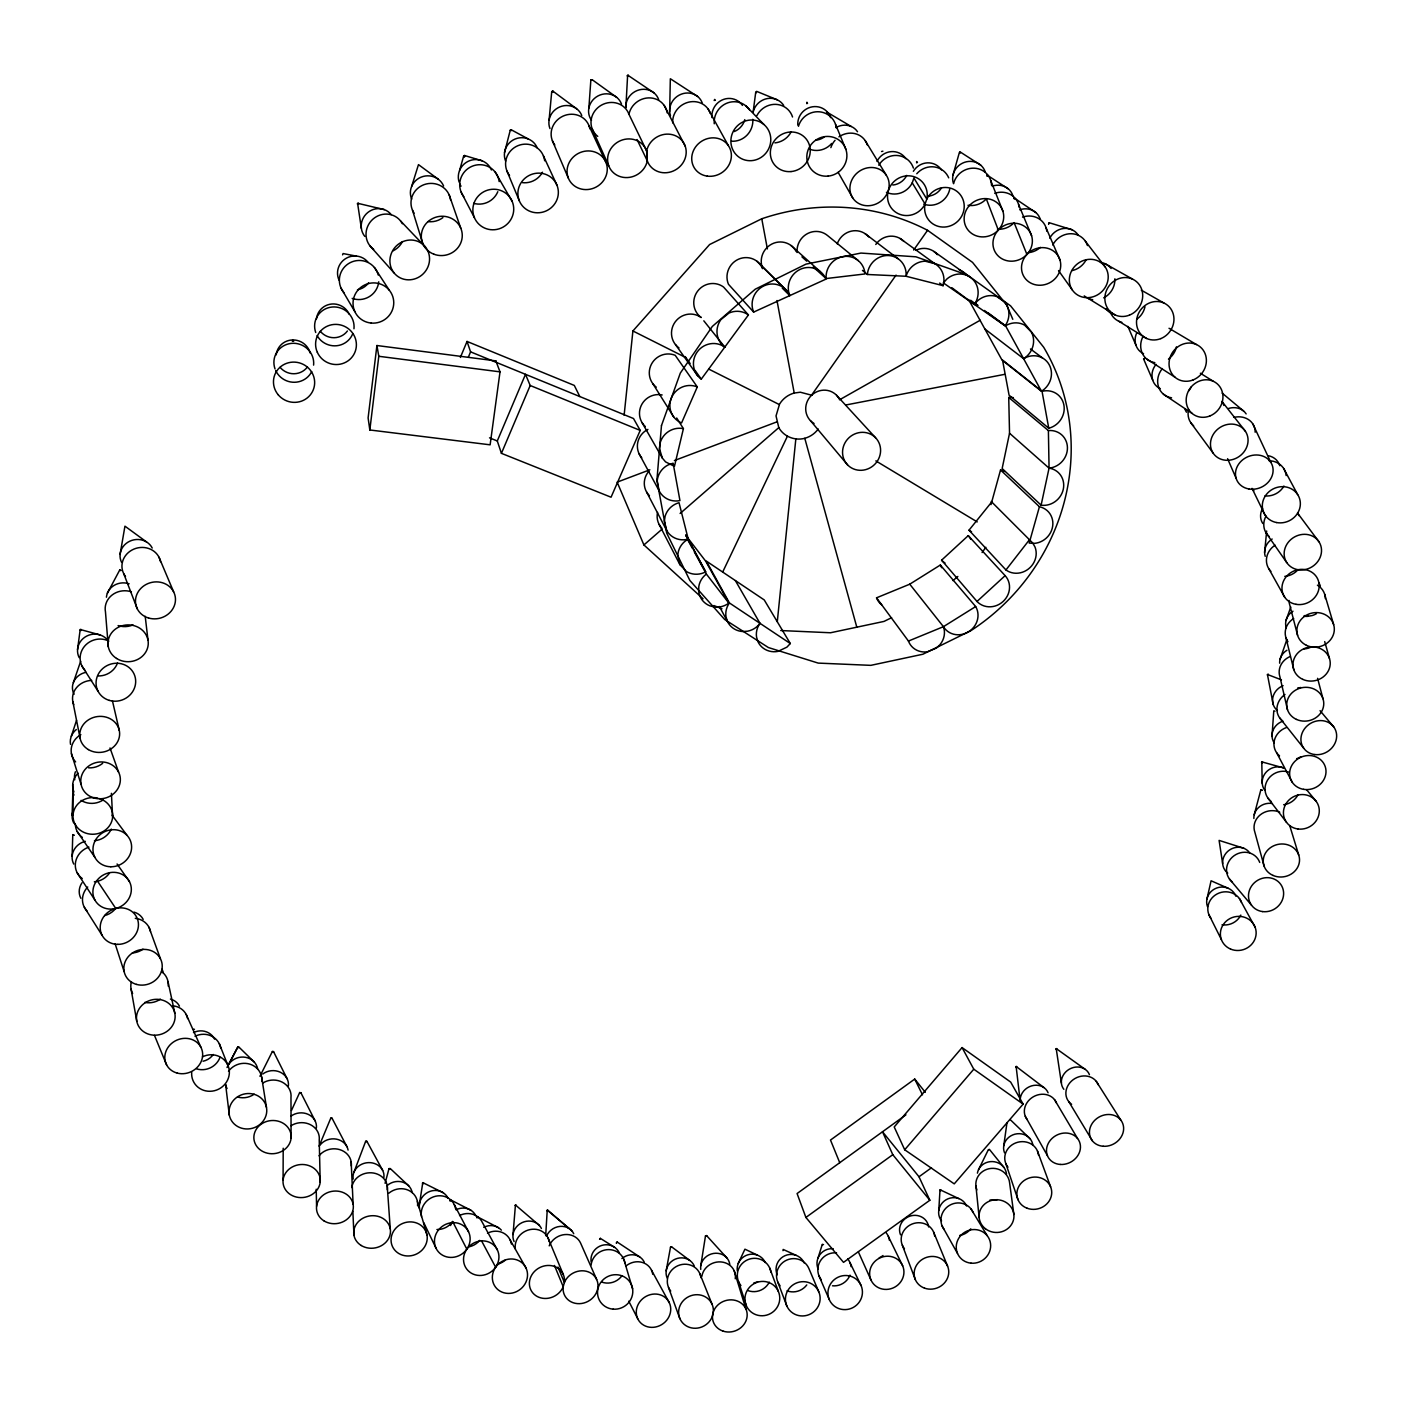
<?xml version="1.0" encoding="UTF-8"?>
<svg xmlns="http://www.w3.org/2000/svg" width="1407" height="1407" viewBox="0 0 1407 1407"><rect width="100%" height="100%" fill="white"/><g stroke="black" fill="none" stroke-linecap="round" stroke-linejoin="round"><path stroke-width="1.5" d="M283.088 1179.928L283.194 1148.235M669.662 111.505L670.33 78.739L697.608 96.485M670.506 1247.182L671.737 1247.288L670.506 1247.182L666.179 1270.802M705.487 1235.926L706.719 1236.014L705.487 1235.926L700.756 1265.825M938.768 1210.512L940.017 1189.742L958.8 1198.588M510.231 130.288L511.656 130.464L510.284 130.112L504.533 152.519M72.126 856.265L72.777 834.615L74.008 835.125M72.126 815.163L72.759 794.709L73.832 794.164M576.641 108.779L552.564 90.892L552.335 92.282M545.687 1235.61L547.235 1210.108L571.805 1230.773M653.85 92.774L627.628 75.081L625.851 107.847A17.201 16.11 -34.2 0 1 639.411 89.819A17.201 16.11 -34.2 0 1 658.669 99.58M1206.889 899.302L1211.075 880.782L1228.153 888.257M1019.952 1098.955L1016.118 1066.436L1043.906 1087.558M590.852 80.006L592.277 80.023L590.852 80.006L588.865 108.093M1061.388 1083.021L1056.2 1048.567L1085.254 1069.373M1222.648 863.617L1219.095 840.401L1243.911 848.298M1262.202 783.259L1261.78 761.873L1283.888 767.993A15.319 14.387 -28.6 0 0 1265.86 772.478A15.319 14.387 -28.6 0 0 1264.77 790.259M513.027 1234.537L515.437 1204.972L539.444 1225.515M646.657 150.954L647.308 160.873A20.384 18.871 -32.5 0 0 678.702 167.662A20.384 18.871 -32.5 0 0 676.626 136.286A20.384 18.871 -32.5 0 0 646.657 150.954A20.401 18.977 -30 0 0 615.14 143.919A20.401 18.977 -30 0 0 617.216 175.365A20.401 18.977 -30 0 0 647.308 160.873L646.657 150.954L628.947 114.301A19.804 18.59 -31.1 0 0 599.575 106.316A19.804 18.59 -31.1 0 0 597.764 136.391M1272.016 736.037L1273.792 710.816L1275.006 711.168M777.28 99.827L756.614 91.349L756.315 92.756M1260.848 789.855L1262.061 790.206L1260.848 789.855L1254.2 814.811M549.082 120.158L551.737 91.508M1264.612 552.529L1266.652 531.002M980.714 165.164L959.908 151.78L960.33 153.064M777.297 621.648L795.852 438.791M624.128 415.206L632.904 330.979L709.603 244.537L761.767 218.771A217.962 208.394 -45 0 1 927.565 230.308L972.536 262.37L1006.796 305.178L1012.794 319.301M376.918 345.524L368.106 417.914L369.83 429.979L490.128 444.823L500.013 371.853L495.862 360.895L376.918 345.524L378.8 356.288L369.83 429.979M77.543 649.542L80.199 629.492L99.774 634.838M755.77 91.93L753.097 112.314A17.201 16.374 -44.5 0 1 783.699 105.402M495.686 362.127L495.862 360.895M1003.754 1145.808L1006.99 1122.663M419.356 1204.673L422.786 1182.619L443.064 1192.661M862.456 270.408L867.363 274.488L906.073 276.264L943.13 285.691L943.956 280.573A20.067 19.012 -56.7 0 0 934.793 263.654L900.146 238.504M120.087 554.446L124.942 526.165L146.609 541.994M1009.54 433.233L1002.153 468.513L1041.11 505.183A19.364 17.957 -46.2 0 0 1063.287 489.267A19.364 17.957 -46.2 0 0 1049.059 468.144L1009.54 433.233L1008.731 397.46A18.467 17.271 -49.1 0 1 1013.357 397.653M1041.11 505.183L1049.059 468.144L1048.391 430.577L1008.731 397.46M193.146 1029.396L194.465 1029.291M237.713 1047.213L238.979 1047.599L237.783 1047.072L228.004 1065.679M389.018 1168.601L390.284 1168.812L389.018 1168.601L385.078 1183.287M119.665 570.116L121.02 570.574L119.753 569.958L107.372 593.209M293.694 341.268L292.902 340.283L292.357 341.285M676.697 418.002L683.415 428.643L674.445 466.35L665.581 461.901L662.363 458.119L642.26 422.979M272.378 1051.486L273.538 1052.014L272.378 1051.486L259.943 1076.285M738.2 1263.504L744.936 1249.187L757.265 1255.044M299.673 1092.536L300.834 1093.063L299.673 1092.536L291.478 1110.44M823.517 1244.527L822.409 1244.843M330.786 1118.143L332.052 1118.389L330.786 1118.143L319.072 1146.177M482.109 160.803L464.468 155.474L464.099 156.863M365.662 1141.306L366.91 1141.534L365.662 1141.306L354.054 1171.925M411.671 186.375L418.477 164.619L438.175 179.164M991.003 504.603L1000.535 469.991A18.273 17.042 -45.3 0 1 1004.791 471.521M1039.421 506.749L1029.203 543.067L1034.004 543.401A19.241 17.834 -44.3 0 0 1052.665 526.218A19.241 17.834 -44.3 0 0 1039.421 506.749L1000.535 469.991M459.597 170.423L463.694 155.931M953.049 174.855L959.433 152.308M715.389 100.389L714.686 99.387L714.158 100.548M818.03 1257.981L822.339 1244.245M1003.842 1167.335L989.385 1149.343L988.593 1150.258M71.317 736.283L76.523 720.349M73.357 682.571L80.674 661.272M1280.018 659.426L1286.895 639.482M917.452 162.491L916.608 161.541L916.678 162.895M912.246 182.84L913.917 178.038L926.808 199.055L925.067 204.015A20.278 19.469 -45.6 0 1 891.704 208.517A20.278 19.469 -45.6 0 1 902.96 176.491A20.278 19.469 -45.6 0 1 926.808 199.055A20.261 19.329 -44.9 0 1 960.066 194.412A20.261 19.329 -44.9 0 1 948.828 226.351A20.261 19.329 -44.9 0 1 925.067 204.015L912.246 182.84A19.645 18.889 -47.7 0 1 886.428 192.284M1286.016 620.487L1290.782 607.015M827.615 113.281L826.613 112.454M460.37 357.448L467.036 341.444L574.302 385.43L579.807 396.545M468.302 357.325L470.571 351.856L467.036 341.444M497.287 440.971L525.497 374.332L530.193 385.5L640.203 430.419L611.06 497.216L501.42 453.335L497.287 440.971L489.513 437.841M501.42 453.335L530.193 385.5M697.292 386.925L681.568 422.944A19.751 19.206 -40.3 0 1 671.526 397.601A19.751 19.206 -40.3 0 1 697.292 386.925L675.219 355.32A18.731 18.273 -42.7 0 0 656.26 387.171M722.829 571.734L787.41 436.24M978.516 1169.709L988.418 1149.554M228.919 1063.991L237.783 1047.072M477.764 1217.776L477.307 1216.844L476.674 1217.741M553.004 92.018L552.898 91.033M807.512 103.415L806.915 102.236L806.827 103.661M811.575 395.138L896.048 275.104M913.688 250.024L927.565 230.308M1014.429 199.055L1013.726 197.982M982.086 552.546L985.867 547.288M695.093 370.463L701.284 379.134L748.418 314.939L723.515 286.993A18.907 18.414 -54.3 0 0 697.467 291.372A18.907 18.414 -54.3 0 0 701.196 317.525A18.819 18.361 -49.5 0 0 675.184 321.922A18.819 18.361 -49.5 0 0 678.983 347.934M991.196 501.437L1032.738 543.014L1035.024 547.077A19.17 17.763 -42.6 0 1 1028.482 568.938A19.17 17.763 -42.6 0 1 1005.952 569.958L969.001 530.193L991.724 501.965M1005.952 569.958L1029.432 539.76M962.071 1047.582L894.219 1126.954L904.701 1149.783L954.245 1183.867L1023.135 1104.108L1010.666 1082.071L962.071 1047.582L973.785 1069.197L1023.135 1104.108M904.701 1149.783L973.785 1069.197M790.312 643.544L729.424 602.952L706.279 561.059L764.23 599.927L790.312 643.544L786.9 647.15L778.001 651.371A19.1 18.027 -30.9 0 1 757.933 641.645L756.561 637.125A19.1 18.027 -30.9 0 1 759.991 623.336L735.369 580.581M941.582 560.179L968.245 535.645L1005.126 575.656A19.082 17.711 -40.6 0 1 1003.068 601.51A19.082 17.711 -40.6 0 1 977.003 601.457L941.582 560.179A18.115 16.919 -41.5 0 0 945.012 562.976M977.003 601.457L1005.126 575.656M703.06 598.784L643.914 544.949L662.011 529.208M680.109 513.467L778.792 427.622L776.031 415.909L779.548 404.126A23.954 22.969 -44.7 0 1 794.216 393.045L800.337 392.219L811.962 395.297M952.961 580.599L957.85 576.465M925.314 1092.307L914.726 1079.063L830.499 1140.057L839.733 1162.692M905.932 1114.836L797.083 1193.541L805.894 1217.442L843.514 1262.36L929.834 1200.259L919 1176.762L882.506 1131.773L892.794 1154.69L929.834 1200.259M805.894 1217.442L892.794 1154.69M919 1176.762L931.469 1167.775M73.885 835.248L72.742 834.773M73.903 795.201L72.759 794.709M450.504 1200.91L450.31 1199.749L449.871 1200.892M909.749 584.186L940.333 565.034L975.667 606.558A19.03 17.675 -38.6 0 1 968.614 631.761A19.03 17.675 -38.6 0 1 943.429 626.678L908.447 641.064L876.543 597.817L909.749 584.186L943.429 626.678A18.995 17.675 -36.9 0 1 939.964 644.705L936.376 648.099L927.336 651.81A18.995 17.675 -36.9 0 1 908.447 641.064M943.429 626.678L975.667 606.558M464.644 156.863L464.644 155.526M839.487 399.834L980.187 320.251M891.598 617.691L884.001 621.419L830.535 632.763L780.744 630.547M753.642 312.09L825.944 279.131A20.085 19.329 -56.3 0 0 800.372 269.265A20.085 19.329 -56.3 0 0 789.784 295.611A20.032 19.364 -54.6 0 0 764.124 285.779A20.032 19.364 -54.6 0 0 753.642 312.09L728.457 284.267A18.995 18.414 -57.6 0 1 738.323 259.293A18.995 18.414 -57.6 0 1 762.682 268.667A19.03 18.379 -59.1 0 1 771.898 244.009A19.03 18.379 -59.1 0 1 796.239 251.607M649.858 469.797L617.145 482.144L643.914 544.949M674.393 460.546L776.629 421.977M986.94 174.978L1008.397 188.96M845.924 404.97L1004.369 374.403M1304.271 616.266A18.256 16.778 -14.6 0 0 1307.437 616.372L1312.115 615.562A18.256 16.778 -14.6 0 0 1316.46 613.663M818.223 429.029A23.954 22.969 -44.7 0 1 804.786 438.298C794.937 440.989 783.787 436.627 778.792 427.622M826.12 278.551L865.024 273.943A20.12 19.258 -57.2 0 0 844.077 256.461A20.12 19.258 -57.2 0 0 826.12 278.551L813.228 266.978M356.411 256.127L343.079 253.559L342.587 254.86M986.975 176.297L987.626 175.101M378.8 356.288L500.013 371.853M384.322 209.625L357.589 203.259L361.388 228.497M796.133 1255.343L783.154 1249.434L782.995 1250.665M511.04 129.673L528.135 138.906M1281.443 679.862L1267.426 674.463L1273.229 704.608M1049.235 222.728L1048.602 223.994L1049.235 222.728L1071.923 229.71M1308.264 616.231L1307.349 615.949A18.15 16.603 -13.3 0 0 1304.219 615.65M713.894 605.555L721.967 608.756M934.793 263.654L925.19 261.192A20.067 19.012 -56.7 0 0 906.073 276.264A20.103 19.135 -57.2 0 0 888.468 255.529A20.103 19.135 -57.2 0 0 867.363 274.488M470.571 351.856L633.519 418.53L640.203 430.419M80.903 629.351L81.131 630.494L79.97 630.143M617.128 1241.994L616.389 1243.014L617.128 1241.994L639.64 1256.891M632.904 330.979L685.631 357.484M709.058 369.25L779.355 404.583M600.332 1238.301L599.575 1239.321L600.455 1238.424L614.648 1247.341M450.732 1199.942L470.905 1210.266M671.368 1246.655L689.729 1260.408M477.624 1216.932L498.535 1227.748M358.31 203.136L358.468 204.367L357.325 203.945M940.632 1189.636L940.755 1190.674L939.77 1190.304M1104.97 263.637L1132.529 279.096M1141.306 290.159L1163.941 303.033M1268.287 674.129L1267.39 674.92M1262.431 761.785L1262.501 762.858L1261.499 762.436M827.316 112.367L851.235 126.489M1169.024 328.271L1196.46 344.557M875.84 460.898L977.232 521.927M1088.191 298.39L1115.1 314.939M1118.917 321.306L1146.582 338.471M1200.364 373.242L1213.221 381.244M1014.254 198.018L1035.833 212.545M1146.547 358.908L1175.056 377.252M1163.396 394.171L1192.063 413.394M1005.143 325.826L943.376 282.93L946.858 279.026A20.015 18.871 -55.8 0 1 972.219 278.779A20.015 18.871 -55.8 0 1 974.383 304.475A19.927 18.731 -54.6 0 1 996.842 296.578L1004.791 302.136A19.927 18.731 -54.6 0 1 1005.143 325.826L984.443 310.49M933.914 251.466L970.32 277.249M592.154 79.689L616.618 97.294M974.471 302.769L977.918 305.337M988.277 313.005L1005.548 325.791L1041.479 391.252A19.716 18.397 -51.5 0 0 1049.217 364.765A19.716 18.397 -51.5 0 0 1023.61 358.679L984.847 328.974M970.637 300.254L977.531 305.372M951.8 287.679L974.383 304.475M1030.469 348.971L1042.552 357.994M939.63 283.071L943.13 285.691M865.147 233.703L897.947 258.642M1042.042 391.339L1002.523 360.069L1009.083 395.209L1048.76 428.238A19.592 18.238 -49.8 0 0 1063.903 405.058A19.592 18.238 -49.8 0 0 1042.042 391.339L1048.76 428.238M1041.479 391.252L1001.977 359.999L968.579 299.498M858.305 260.647L827.562 235.549A19.047 18.309 -59.7 0 0 797.101 252.521M238.715 1046.878L254.122 1061.916M1222.155 393.116L1243.682 411.09M423.419 1182.654L423.155 1183.779L422.417 1183.146M547.71 1210.196L569.061 1228.469M706.49 1235.487L726.944 1258.016M791.068 245.522L819.789 271.182M801.937 256.865L806.774 261.192M1016.716 1066.488L1015.731 1067.192M390.214 1168.496L408.892 1186.031M1056.798 1048.602L1055.795 1049.182M1010.244 1119.638L1030.188 1138.861M760.237 264.498L787.217 291.214M756.79 261.139L783.593 287.679M782.257 288.118L789.784 295.611M746.097 106.053L763.86 124.449A20.577 19.733 -59.1 0 1 757.423 159.308A20.577 19.733 -59.1 0 1 731.218 137.323A20.577 19.733 -59.1 0 1 763.86 124.449M400.59 220.969L425.477 247.069A20.349 19.346 -47.2 0 1 412.269 279.518A20.349 19.346 -47.2 0 1 391.427 253.207A20.349 19.346 -47.2 0 1 425.477 247.069M628.313 75.169L628.243 76.295L627.135 75.82M836.585 395.314L875.611 437.806A19.487 18.52 -44.2 0 1 865.674 469.639A19.487 18.52 -44.2 0 1 843.426 446.529A19.487 18.52 -44.2 0 1 875.611 437.806M370.111 246.032L394.066 272.905M1320.065 710.658L1333.942 727.19M1229.454 879.023L1251.474 905.176M810.485 420.711L847.594 464.908M1306.558 789.679L1316.266 801.427M703.817 320.814L724.798 347.124A19.874 19.311 -46.4 0 0 697.344 351.785A19.874 19.311 -46.4 0 0 701.284 379.134M1279.614 717.816L1303.673 748.137M1245.441 431.351A19.469 17.376 -35.4 0 0 1212.887 435.044A19.469 17.376 -35.4 0 0 1229.472 460.177A19.469 17.376 -35.4 0 0 1245.441 431.351L1221.962 401.417A18.889 16.954 -36.1 0 1 1223.861 405.445M706.367 574.056L728.861 603.111A19.258 18.361 -29.6 0 1 714.721 607.033L709.972 605.872A19.258 18.361 -29.6 0 1 698.699 591.38L698.804 586.526A19.258 18.361 -29.6 0 1 706.367 574.056L694.337 551.913M685.649 535.205L705.734 561.217L728.861 603.111M1085.43 241.3L1105.286 267.084A20.085 18.52 -40.2 0 1 1089.423 297.545A20.085 18.52 -40.2 0 1 1071.624 270.812A20.085 18.52 -40.2 0 1 1105.286 267.084M1268.006 798.209L1286.49 822.304M1318.957 541.783L1297.518 513.01A18.59 16.849 -31.9 0 1 1298.872 515.63M112.068 815.198L126.947 835.266M1190.691 422.575L1213.151 453.107M659.162 524.477L679.915 564.682L686.563 571.611A19.364 18.537 -29.8 0 0 705.681 571.858L686.211 535.416M685.191 356.604L690.134 363.534M675.518 344.627L697.626 375.687M1058.539 270.584L1072.327 289.965M117.062 863.986L129.444 881.591A19.592 18.027 -28.7 0 1 110.661 909.098A19.592 18.027 -28.7 0 1 96.221 881.433A19.592 18.027 -28.7 0 1 129.444 881.591M273.433 1051.434L287.063 1078.659M1266.318 533.253L1286.737 562.571M77.244 831.572L94.92 857.391M97.611 881.257L115.779 908.482M516.176 1205.096L515.068 1205.465M547.815 1210.284L546.707 1210.671M374.438 267.523L389.229 290.123M77.209 872.85L94.814 899.917M82.063 666.179L98.033 691.224M1096.282 1081.367L1120.763 1120.025M84.367 907.322L102.113 935.338M652.901 383.777L673.689 416.894M865.252 140.682L886.287 175.189A20.278 18.432 -37.1 0 1 870.054 205.615A20.278 18.432 -37.1 0 1 852.29 179.058A20.278 18.432 -37.1 0 1 886.287 175.189M971.006 1208.912L987.204 1235.68M1068.757 1101.593L1092.377 1140.813M1054.511 1099.606L1077.551 1138.474M341.127 288.294L354.828 311.598M495.282 172.217L512.218 201.482A20.577 20.138 -34.6 0 1 490.498 229.658A20.577 20.138 -34.6 0 1 477.149 197.402A20.577 20.138 -34.6 0 1 512.218 201.482M838.132 172.322L852.871 198.176M510.143 1239.972L525.989 1267.953A18.098 16.726 -37.1 0 1 508.173 1293.42A18.098 16.726 -37.1 0 1 495.651 1267.197A18.098 16.726 -37.1 0 1 525.989 1267.953M1025.281 1116.296L1047.441 1155.657M942.162 1226.095L957.481 1253.408M1269.026 569.096L1284.626 597.078M708.161 109.095L728.263 145.449M1239.444 898.581L1255.132 927.248M651.564 1270.31L669.345 1302.812A17.728 16.128 -34.7 0 1 651.476 1327.364A17.728 16.128 -34.7 0 1 639.71 1301.932A17.728 16.128 -34.7 0 1 669.345 1302.812M685.737 535.223L705.681 571.858M436.926 1229.525A17.693 16.497 -34.6 0 0 452.649 1221.522L466.825 1249.135A18.168 16.849 -36.1 0 0 479.47 1275.481A18.168 16.849 -36.1 0 0 497.375 1249.926L482.32 1222.384A17.623 16.392 -35.7 0 0 459.544 1215.542M687.32 539.004L692.332 548.22M366.858 1141.235L382.686 1170.395M639.147 453.881L659.021 490.586A19.557 18.907 -32.5 0 0 679.95 500.593L673.126 463.202L668.29 464.873A19.557 18.907 -32.5 0 0 657.227 480.913L659.021 490.586M719.417 606.505L727.419 621.384A19.188 18.185 -30.1 0 0 742.703 631.532L747.645 631.198A19.188 18.185 -30.1 0 0 759.991 623.336M1283.659 468.478L1297.676 494.578M481.651 1241.027L495.633 1267.215M1276.606 752.71L1292.365 782.398M454.303 1204.673L468.549 1231.776A18.238 16.954 -35 0 1 450.574 1257.418A18.238 16.954 -35 0 1 437.806 1230.896A18.238 16.954 -35 0 1 468.549 1231.776M646.587 492.01L666.76 530.615A19.469 18.731 -30.6 0 0 688.234 539.127A19.364 18.537 -29.8 0 0 677.805 555.273L679.915 564.682M332.052 1118.231L346.931 1146.67M461.232 192.302L474.423 217.68M664.192 105.402L685.209 146.152M628.771 1301.176L637.705 1318.64M300.817 1092.606L315.08 1120.799M1208.824 914.462L1221.417 939.665M914.726 1079.063L922.5 1094.822M1265.016 515.015L1252.037 488.37A18.696 17.341 -26.2 0 0 1253.936 490.744M888.327 1236.384L902.678 1265.843A17.359 16.392 -27.8 0 1 884.423 1289.357A17.359 16.392 -27.8 0 1 873.237 1263.257A17.359 16.392 -27.8 0 1 902.678 1265.843M849.916 1262.484L861.066 1285.523A17.376 16.902 -33.4 0 1 843.074 1309.548A17.376 16.902 -33.4 0 1 831.414 1282.656A17.376 16.902 -33.4 0 1 861.066 1285.523M637.054 139.539L647.308 160.873M423.753 1222.648L436.1 1248.326M1143.61 358.996L1144.788 358.345L1143.61 358.996L1152.702 380.066M1252.898 424.035L1270.802 462.323M588.97 125.68L606.03 162.579A20.384 19.03 -27.6 0 1 583.729 189.47A20.384 19.03 -27.6 0 1 571.717 158.745A20.384 19.03 -27.6 0 1 606.03 162.579M543.436 155.913L556.943 185.179A20.366 19.68 -27.2 0 1 535.117 212.65A20.366 19.68 -27.2 0 1 522.296 181.046A20.366 19.68 -27.2 0 1 556.943 185.179M662.363 458.119L659.461 448.657L659.971 443.645A19.645 19.047 -35.4 0 1 683.415 428.643M592.083 128.617L608.703 165.709M858.393 1251.949L870.898 1279.825M186.181 1014.429L200.884 1047.248M596.656 1279.473L580.563 1243.014A17.359 15.6 -28.7 0 0 564.823 1234.572A17.359 15.6 -28.7 0 0 549.187 1245.846M1227.59 458.7L1236.014 478.011M819.12 1276.184L829.321 1299.646M1046.175 228.11L1059.981 260.014A19.979 18.432 -29.4 0 1 1036.379 284.97A19.979 18.432 -29.4 0 1 1027.004 254.333A19.979 18.432 -29.4 0 1 1059.981 260.014M1127.886 326.371L1135.836 344.908M552.388 140.77L568.34 178.109M818.751 1291.714A17.482 17.007 -31.6 0 0 788.905 1288.847A17.482 17.007 -31.6 0 0 800.671 1315.879A17.482 17.007 -31.6 0 0 818.751 1291.714L808.832 1268.375A16.954 16.515 -31.5 0 0 784.772 1261.129A16.954 16.515 -31.5 0 0 780.094 1285.822M159.009 557.242L173.641 591.855M506.995 171.126L519.359 200.867M547.974 1237.755L563.134 1274.179M1018.58 204.42L1031.577 235.725A20.05 18.625 -29.8 0 1 1007.992 260.911A20.05 18.625 -29.8 0 1 998.407 229.992A20.05 18.625 -29.8 0 1 1031.577 235.725M835.547 124.379L845.906 149.388M557.981 1267.074L564.383 1282.498L563.222 1286.737A17.957 16.075 -27.9 0 1 534.08 1294.264A17.957 16.075 -27.9 0 1 541.554 1266.775A17.957 16.075 -27.9 0 1 564.383 1282.498A17.886 15.987 -28.9 0 1 593.349 1274.953A17.886 15.987 -28.9 0 1 585.91 1302.337A17.886 15.987 -28.9 0 1 563.222 1286.737L554.464 1265.456M933.632 1232.127L947.579 1266.089M154.489 1035.394L166.606 1064.888M666.76 530.615L664.35 521.206L665.106 516.281A19.469 18.731 -30.6 0 1 679.036 502.704L688.234 539.127M1026.917 254.421L1014.113 222.64A19.452 18.168 -31.3 0 1 997.457 229.183M699.842 1273.634L712.118 1304.359A17.64 16.55 -28.2 0 1 693.581 1328.208A17.64 16.55 -28.2 0 1 682.272 1301.88A17.64 16.55 -28.2 0 1 712.118 1304.359M990.721 180.501L1002.91 211.226A20.138 18.836 -30.3 0 1 979.342 236.622A20.138 18.836 -30.3 0 1 969.529 205.422A20.138 18.836 -30.3 0 1 1002.91 211.226M219.351 1043.818L227.582 1064.571M123.781 573.81L137.376 609.002M998.319 230.08L986.325 198.879A19.522 18.361 -31.9 0 1 967.981 205.281M902.344 1245.213L915.324 1279.579M777.842 1282.146L786.812 1305.942M769.735 1268.094L778.37 1291.468A17.535 17.06 -30 0 1 760.255 1315.686A17.535 17.06 -30 0 1 748.418 1288.601A17.535 17.06 -30 0 1 778.37 1291.468M1037.504 1151.155L1050.607 1186.787M668.536 1287.475L679.862 1318.64M149.019 927.301L160.398 958.659M110.01 747.961L118.575 772.056M449.238 195.045L460.757 228.145M1005.864 1163.677L1018 1199.679M115.11 943.745L124.15 971.604M738.675 1281.883L746.343 1305.714M71.44 753.642L81.026 784.227M412.515 210.241L422.874 243.816M727.419 621.384L726.012 616.829A19.188 18.185 -30.1 0 1 729.424 602.952M734.19 1270.802L745.903 1308.985M1289.709 825.557L1298.714 854.981M623.793 1259.177L632.605 1288.83M1324.673 594.282L1333.643 624.55M417.404 1201.525L426.989 1235.029A18.326 16.796 -23.2 0 1 402.842 1255.255A18.326 16.796 -23.2 0 1 397.583 1226.535A18.326 16.796 -23.2 0 1 426.989 1235.029M1324.708 641.592L1329.439 658.406M804.786 438.298L856.81 627.188M1264.102 866.079L1254.868 832.223A17.658 16.057 -11 0 1 1260.285 814.829A17.658 16.057 -11 0 1 1279.737 812.191M1317.585 678.332L1322.967 698.734M1297.588 635.313L1289.709 604.817A18.256 16.778 -14.6 0 1 1289.023 600.49M1285.98 637.863L1293.789 669.626M112.402 700.686L119.314 730.567M1287.511 709.779L1279.948 676.925A18.045 16.427 -11.9 0 1 1290.377 656.436M167.996 981.541L174.837 1013.269A19.452 17.816 -15.8 0 1 149.248 1034.391A19.452 17.816 -15.8 0 1 143.321 1004.088A19.452 17.816 -15.8 0 1 174.837 1013.269M72.865 701.741L80.111 738.358M881.538 151.516L882.91 151.2M761.767 218.771L767.378 248.898M776.981 300.535L794.216 393.045M131.097 989.227L136.778 1021.306M261.596 1076.83L266.468 1107.362A18.995 17.623 -16.3 0 1 241.529 1128.168A18.995 17.623 -16.3 0 1 235.673 1098.199A18.995 17.623 -16.3 0 1 266.468 1107.362M1013.884 1214.522L1009.593 1182.724A16.919 15.934 0.4 0 0 988.892 1168.76A16.919 15.934 0.4 0 0 976.915 1189.9M229.323 1115.188L225.595 1084.34A18.397 17.13 -15.8 0 0 227.072 1088.561M145.202 616.301L147.981 640.009M975.913 1185.855L979.166 1217.723M108.286 646.692L105.472 611.939A19.54 17.939 -1 0 1 112.12 595.003A19.54 17.939 -1 0 1 131.396 591.819M387.206 1185.644L390.267 1228.856M111.399 793.319L112.63 817.168M351.17 1161.742L353.122 1204.269M352.858 1211.286L353.948 1235.17M320.198 1182.232A18.678 16.532 -6.9 0 0 294.01 1166.139A18.678 16.532 -6.9 0 0 290.739 1194.754A18.678 16.532 -6.9 0 0 320.198 1182.232L319.231 1140.004A18.115 16.11 -6.6 0 0 310.472 1124.703A18.115 16.11 -6.6 0 0 291.02 1125.723M316.223 1189.232L316.575 1206.291M72.724 784.35L73.041 814.741M291.073 1138.351A18.678 16.603 -5.7 0 0 264.815 1122.135A18.678 16.603 -5.7 0 0 261.649 1150.856A18.678 16.603 -5.7 0 0 291.073 1138.351L290.985 1097.495A18.115 16.198 -5.3 0 0 282.174 1082.124A18.115 16.198 -5.3 0 0 262.722 1083.091M837.235 243.851A19.047 18.203 -59.4 0 1 868.699 236.886M875.77 244.484A19.012 18.098 -58.7 0 1 903.874 241.424M143.004 949.18A18.819 17.201 -19.1 0 1 132.346 952.961M135.283 918.331A18.819 17.201 -19.1 0 1 150.496 931.54M134.017 912.105A16.339 14.949 -18.9 0 1 143.197 919.387M959.169 269.88A18.889 17.834 -56.2 0 1 966.75 275.174M915.728 250.376A18.959 17.974 -57.6 0 1 937.379 254.667M940.333 565.034A18.062 16.902 -39.4 0 1 941.617 567.707M881.732 604.852A18.045 16.902 -37.6 0 1 876.543 597.817M262.757 1074.033A15.723 14.088 -5.2 0 1 280.151 1072.152A15.723 14.088 -5.2 0 1 288.4 1085.817M546.496 1236.19A15.072 13.56 -28.6 0 1 560.056 1226.394A15.072 13.56 -28.6 0 1 573.739 1233.746M661.87 528.223A18.361 17.693 -30.3 0 1 657.561 512.412M645.321 426.585A18.625 18.15 -37 0 1 662.152 394.962M514.118 1241.59A15.143 13.63 -27.5 0 1 521.944 1222.683A15.143 13.63 -27.5 0 1 541.414 1228.487M515.349 1248.924A17.429 15.688 -27.6 0 1 529.859 1229.612A17.429 15.688 -27.6 0 1 549.152 1241.678M456.026 1209.809A15.301 14.228 -35.5 0 1 475.812 1215.771M479.717 1240.376A17.623 16.392 -35.7 0 1 469.498 1246.708M450.521 1225.55A17.623 16.392 -35.7 0 1 452.649 1221.522M466.843 1249.117A18.168 16.849 -36.1 0 1 497.375 1249.926M421.467 1216.545A17.693 16.497 -34.6 0 1 435.678 1196.214A17.693 16.497 -34.6 0 1 455.622 1208.789M777.227 1274.848A14.721 14.334 -31.5 0 1 784.93 1255.712A14.721 14.334 -31.5 0 1 804.118 1262.888M806.791 1284.925A16.954 16.515 -31.5 0 1 787.058 1290.835M387.4 1185.345A15.424 14.211 -22.7 0 1 402.437 1182.073A15.424 14.211 -22.7 0 1 412.181 1192.591M388.86 1193.189A17.781 16.356 -22.8 0 1 408.276 1190.181A17.781 16.356 -22.8 0 1 417.58 1205.817M351.838 1187.578A17.886 15.829 -9 0 1 371.483 1172.805A17.886 15.829 -9 0 1 387.312 1189.794M353.21 1179.066A15.53 13.771 -8.9 0 1 368.142 1162.639A15.53 13.771 -8.9 0 1 383.9 1177.413M227.037 1067.526A15.969 14.879 -15.6 0 1 243.27 1057.062A15.969 14.879 -15.6 0 1 257.639 1068.775M228.514 1071.325A18.397 17.13 -15.8 0 1 249.725 1064.114A18.397 17.13 -15.8 0 1 261.843 1081.297M254.21 1094.189A18.397 17.13 -15.8 0 1 237.502 1097.003M290.809 1116.261A15.723 14.017 -6.5 0 1 308.186 1114.344A15.723 14.017 -6.5 0 1 316.382 1127.939M115.532 908.623A18.942 17.412 -28.1 0 1 104.646 915.588M87.041 911.015A18.942 17.412 -28.1 0 1 87.726 886.99M80.85 898.264A16.444 15.125 -27.7 0 1 81.975 882.805M109.517 873.008A19.012 17.57 -27.5 0 1 94.357 881.784M82.274 878.584A19.012 17.57 -27.5 0 1 75.679 861.524A19.012 17.57 -27.5 0 1 88.922 847.12M419.497 1208.472A15.354 14.334 -34.4 0 1 429.926 1191.395A15.354 14.334 -34.4 0 1 448.024 1198.184M320.163 1144.929A15.565 13.824 -7.7 0 1 336.361 1139.125A15.565 13.824 -7.7 0 1 348.092 1150.099M319.002 1155.815A17.922 15.899 -7.8 0 1 339.896 1149.677A17.922 15.899 -7.8 0 1 351.293 1165.893M172.674 1005.776A18.713 16.884 -24.6 0 1 187.623 1018.598M170.405 999.058A16.233 14.686 -24.3 0 1 179.445 1006.111M672.704 122.884A19.768 18.326 -35.8 0 1 688.41 102.219A19.768 18.326 -35.8 0 1 710.324 113.387M670.488 115.638A17.183 15.952 -36.2 0 1 681.164 94.216A17.183 15.952 -36.2 0 1 702.339 103.256M798.455 126.313A19.698 19.082 -41.7 0 1 836.338 127.65M831.678 143.461A19.698 19.082 -41.7 0 1 810.08 149.371M797.804 125.153A17.095 16.567 -42.7 0 1 830.622 117.643M823.974 137.2A17.095 16.567 -42.7 0 1 815.726 140.225M724.798 347.124A19.962 19.364 -51 0 1 720.912 319.618L728.932 313.075A19.962 19.364 -51 0 1 748.418 314.939M628.947 114.301A19.804 18.502 -33.8 0 1 648.451 97.892A19.804 18.502 -33.8 0 1 667.182 112.859M591.503 120.281A17.201 16.198 -31.5 0 1 597.922 95.975A17.201 16.198 -31.5 0 1 621.525 104.118M1052.753 244.994A19.469 18.027 -41.4 0 1 1071.202 233.72A19.469 18.027 -41.4 0 1 1087.47 245.557M1086.098 259.838A19.469 18.027 -41.4 0 1 1071.817 270.654M1049.78 238.17A16.884 15.653 -41.8 0 1 1063.639 228.479A16.884 15.653 -41.8 0 1 1078.131 234.951M1176.428 346.878A19.1 17.535 -53.5 0 1 1168.461 359.084M1154.83 362.637A19.1 17.535 -53.5 0 1 1142.73 337.047M1143.574 353.685A16.567 15.231 -53.7 0 1 1136.891 332.562M1318.764 582.727A15.846 14.58 -14.8 0 1 1320.382 586.174M1317.409 585.189A18.256 16.778 -14.6 0 1 1325.359 598.626M1022.537 217.135A19.381 17.974 -30.8 0 1 1046.826 231.205M1040.441 247.351A19.381 17.974 -30.8 0 1 1028.359 252.662M1019.741 209.801A16.831 15.635 -31.2 0 1 1040.283 219.334M994.749 193.339A19.452 18.168 -31.3 0 1 1019.248 207.532M992.216 186.181A16.902 15.794 -31.8 0 1 1012.899 195.802M953.594 183.719A19.522 18.361 -31.9 0 1 974.189 168.189A19.522 18.361 -31.9 0 1 991.53 185.267M641.768 457.803A18.537 18.027 -33.6 0 1 647.906 429.416M649.436 495.704A18.449 17.851 -31.3 0 1 648.768 471.38M1100.467 262.3A19.329 17.904 -56.3 0 1 1111.09 268.438M1114.889 278.797A19.329 17.904 -56.3 0 1 1103.668 297.862M1092.711 299.709A19.329 17.904 -56.3 0 1 1084.252 295.875M1193.664 425.864A18.889 16.954 -36.1 0 1 1188.598 409.507M1186.523 412.216A16.392 14.738 -36.4 0 1 1184.87 408.716M1268.27 455.71A16.233 15.072 -26.5 0 1 1279.79 465.699M1269.114 460.775A18.696 17.341 -26.2 0 1 1286.174 475.566M1283.94 486.048A18.696 17.341 -26.2 0 1 1264.928 495.932M1228.381 408.522A16.233 14.228 -25.4 0 1 1246.145 413.904M1234.009 417.387A18.696 16.339 -25.2 0 1 1255.167 432.23M1144.981 306.779A19.153 17.675 -55.2 0 1 1137.032 319.055M1121.836 322.326A19.153 17.675 -55.2 0 1 1109.947 311.123M1112.339 313.99A16.62 15.354 -55.5 0 1 1106.307 308.819M838.924 136.866A19.698 18.045 -38.4 0 1 867.292 144.939M830.869 147.629A19.698 18.045 -38.4 0 1 835.072 140.295M835.899 127.597A17.113 15.706 -38.8 0 1 857.514 131.73M916.766 173.764A19.628 18.766 -46.7 0 1 948.705 177.845M949.725 189.294A19.628 18.766 -46.7 0 1 923.766 204.138M941.529 187.834A17.025 16.304 -47.3 0 1 928.268 196.171M913.354 171.302A17.025 16.304 -47.3 0 1 941.459 169.913M878.759 165.217A19.645 18.889 -47.7 0 1 913.407 168.084M756.878 115.655A19.821 18.836 -43.7 0 1 775.767 104.364A19.821 18.836 -43.7 0 1 792.546 116.992M791.209 131.748A19.821 18.836 -43.7 0 1 774.923 142.881M1262.783 523.51A16.145 14.65 -32.1 0 1 1262.571 508.49M1269.237 536.542A18.59 16.849 -31.9 0 1 1266.089 515.982M814.055 423.507A18.221 17.429 -46.1 0 1 811.399 395.455A18.221 17.429 -46.1 0 1 839.275 398.99M953.366 183.227A16.954 15.952 -32.5 0 1 964.446 162.35A16.954 15.952 -32.5 0 1 985.269 172.059M1297.447 570.327A18.326 16.849 -26.4 0 1 1284.802 576.36M1270.89 571.383A18.326 16.849 -26.4 0 1 1275.129 545.195M1265.227 556.328A15.917 14.65 -26.6 0 1 1272.157 539.022M711.907 117.572A17.306 16.638 -62.1 0 1 742.474 105.419M744.795 119.63A17.306 16.638 -62.1 0 1 734.261 131.554M714.246 123.781A19.944 19.153 -61.4 0 1 749.474 109.781M752.798 119.314A19.944 19.153 -61.4 0 1 731.71 141.21M906.759 175.383A17.042 16.409 -48.4 0 1 892.812 185.038M876.983 161.383A17.042 16.409 -48.4 0 1 905.897 158.692M1191.272 386.872A18.819 17.236 -52.1 0 1 1188.581 390.953M1171.574 397.812A18.819 17.236 -52.1 0 1 1158.453 386.644A18.819 17.236 -52.1 0 1 1162.375 368.564M1160.3 388.666A16.339 14.967 -52.3 0 1 1156.079 364.36M700.739 1269.378A14.791 13.454 -19.7 0 1 713.437 1253.461A14.791 13.454 -19.7 0 1 729.793 1264.365M701.864 1276.378A17.025 15.477 -19.7 0 1 720.859 1261.921A17.025 15.477 -19.7 0 1 735.263 1278.77M202.485 1056.833A19.047 18.062 -26.2 0 1 228.708 1067.508A19.047 18.062 -26.2 0 1 212.246 1091.129A19.047 18.062 -26.2 0 1 191.704 1072.292M220.02 1057.308A18.449 17.535 -25.4 0 1 196.663 1068.898M195.01 1036.273A18.449 17.535 -25.4 0 1 220.793 1048.162M213.284 1054.476A16.022 15.231 -25.1 0 1 203.083 1061.23M193.48 1032.58A16.022 15.231 -25.1 0 1 214.603 1039.14M483.744 1227.326A15.231 14.14 -36.5 0 1 501.367 1230.14M487.508 1233.2A17.552 16.286 -36.7 0 1 511.427 1244.034M505.394 1260.074A17.552 16.286 -36.7 0 1 497.357 1264.207M625.798 1266.142A17.201 15.723 -34.5 0 1 642.366 1262.448A17.201 15.723 -34.5 0 1 652.76 1274.267M621.912 1258.562A14.932 13.665 -34.4 0 1 644.3 1262.22M757.582 1281.759A14.756 14.369 -29.9 0 1 753.888 1282.867M737.303 1270.961A14.756 14.369 -29.9 0 1 765.285 1262.607M740.926 1285.576A16.99 16.567 -29.9 0 1 747.557 1259.81A16.99 16.567 -29.9 0 1 770.93 1272.262M769.277 1282.164A16.99 16.567 -29.9 0 1 747.926 1290.588M161.541 971.498A18.854 17.341 -15 0 1 168.224 986.061M160.398 999.146A18.854 17.341 -15 0 1 144.815 1002.4M132.61 993.5A18.854 17.341 -15 0 1 131.396 981.664M162.016 969.247A16.356 15.055 -14.8 0 1 163.3 972.958M670.734 1291.063A17.113 16.093 -28 0 1 677.805 1265.755A17.113 16.093 -28 0 1 700.95 1277.697M667.147 1278.031A14.861 13.982 -28 0 1 675.184 1259.177A14.861 13.982 -28 0 1 694.319 1266.036M591.133 1261.938A14.967 14.422 -27.9 0 1 619.432 1253.092M591.098 1264.999A17.253 16.603 -28 0 1 625.025 1263.345M621.876 1275.868A17.253 16.603 -28 0 1 601.879 1282.129M1023.61 358.679A19.839 18.555 -53.1 0 0 1031.349 332.017L1024.613 325.14A19.839 18.555 -53.1 0 0 1005.548 325.791M968.245 535.645A18.115 16.919 -41.5 0 1 970.76 539.286M1048.391 430.577A19.469 18.08 -48 0 1 1067.438 447.655A19.469 18.08 -48 0 1 1049.059 468.144M971.551 531.723A18.185 16.972 -43.6 0 1 969.001 530.193M886.181 1232.813A16.849 15.934 -27.8 0 1 889.435 1240.394M882.98 1255.536A16.849 15.934 -27.8 0 1 879.217 1257.788M1027.233 1119.638A16.972 14.861 -28.5 0 1 1033.389 1096.739A16.972 14.861 -28.5 0 1 1056.446 1102.965M1020.233 1101.065A14.738 12.927 -28.5 0 1 1031.595 1085.887A14.738 12.927 -28.5 0 1 1048.092 1092.799M847.7 1258.825A16.866 16.409 -33.3 0 1 851.077 1266.617M850.021 1275.147A16.866 16.409 -33.3 0 1 832.504 1285.805M821.354 1279.842A16.866 16.409 -33.3 0 1 836.549 1252.863M818.135 1268.973A14.633 14.246 -33.2 0 1 833.261 1248.73M1007.975 1167.194A17.025 15.635 -15.7 0 1 1015.643 1142.941A17.025 15.635 -15.7 0 1 1038.524 1155.094M1004.545 1152.808A14.791 13.595 -15.8 0 1 1014.869 1134.2A14.791 13.595 -15.8 0 1 1032.896 1145.368M904.455 1248.748A16.954 15.776 -21.5 0 1 911.842 1224.125A16.954 15.776 -21.5 0 1 934.67 1236.102M900.55 1234.871A14.721 13.701 -21.5 0 1 910.61 1215.929A14.721 13.701 -21.5 0 1 928.638 1226.974M1311.43 646.903A18.15 16.603 -13.3 0 1 1303.867 648.961M1287.95 641.733A18.15 16.603 -13.3 0 1 1293.684 618.552M1286.297 627.979A15.758 14.422 -13.5 0 1 1292.98 611.201M970.83 1228.821A16.919 16.145 -31.9 0 1 959.697 1235.452M944.326 1229.718A16.919 16.145 -31.9 0 1 949.408 1205.412A16.919 16.145 -31.9 0 1 973.152 1212.535M941.564 1220.924A14.686 14.017 -31.8 0 1 945.979 1199.819A14.686 14.017 -31.8 0 1 966.591 1206.01M1071.624 1104.302A17.113 14.967 -29.7 0 1 1073.189 1079.679A17.113 14.967 -29.7 0 1 1098.216 1084.762M1063.85 1089.317A14.861 13.015 -29.7 0 1 1069.32 1069.197A14.861 13.015 -29.7 0 1 1089.44 1074.684M977.408 1173.157A14.686 13.841 0.3 0 1 1006.515 1174.054M997.317 1199.608A16.919 15.934 0.4 0 1 990 1199.978M121.635 562.395A16.954 15.618 -13.6 0 1 129.743 541.22A16.954 15.618 -13.6 0 1 152.22 548.027M125.504 576.465A19.522 17.939 -14 0 1 133.911 549.099A19.522 17.939 -14 0 1 160.521 561.674M509.527 175.453A19.751 19.206 -28.2 0 1 517.899 145.695A19.751 19.206 -28.2 0 1 544.685 160.785M542.469 172.217A19.751 19.206 -28.2 0 1 522.437 182.646M505.623 161.137A17.13 16.691 -28.6 0 1 515.068 139.047A17.13 16.691 -28.6 0 1 537.245 147.928M117.537 662.961A19.381 18.326 -20.5 0 1 97.998 675.94M84.825 670.101A19.381 18.326 -20.5 0 1 84.455 646.358A19.381 18.326 -20.5 0 1 108.831 641.1M79.197 657.649A16.831 15.917 -19.9 0 1 85.053 637.054A16.831 15.917 -19.9 0 1 106.914 639.27M352.77 333.67A19.821 19.381 25.3 0 1 317.12 335.605M315.713 332.492A19.821 19.381 25.3 0 1 332.07 307.025A19.821 19.381 25.3 0 1 353.966 328.763M347.423 330.979A17.201 16.814 26.2 0 1 320.304 331.278M316.522 318.826A17.201 16.814 26.2 0 1 349.2 314.236M461.021 186.181A17.289 17.025 -37.6 0 1 459.632 183.543M459.122 182.154A17.289 17.025 -37.6 0 1 469.604 160.697A17.289 17.025 -37.6 0 1 491.412 169.966M463.835 196.716A19.927 19.592 -36.7 0 1 471.943 166.325A19.927 19.592 -36.7 0 1 499.168 181.591M497.814 191.704A19.927 19.592 -36.7 0 1 473.596 203.311M99.475 798.56A19.856 18.344 -3.8 0 1 106.158 829.391A19.856 18.344 -3.8 0 1 73.569 820.474A19.856 18.344 -3.8 0 1 97.822 798.103M103.098 799.967A19.223 17.816 -2.9 0 1 81.078 800.372M73.92 792A19.223 17.816 -2.9 0 1 78.159 773.182M74.764 779.759A16.691 15.477 -2.6 0 1 75.415 771.757M111.276 829.11A19.065 17.728 -27.1 0 1 94.462 840.7M82.327 837.394A19.065 17.728 -27.1 0 1 75.327 824.097M73.762 823.042A16.55 15.424 -26.7 0 1 72.988 811.118M74.096 694.249A16.831 15.266 -7.9 0 1 86.144 672.282M73.78 704.678A19.399 17.552 -8.3 0 1 91.719 680.39M102.676 763.333A19.311 17.851 -13.3 0 1 88.659 767.853M75.626 761.926A19.311 17.851 -13.3 0 1 80.867 734.683M70.526 744.356A16.761 15.512 -12.9 0 1 76.312 729.529M106.422 597.201A16.954 15.583 -0.6 0 1 129.127 583.799M132.997 624.901A19.54 17.939 -1 0 1 118.1 625.587M411.706 199.143A17.271 16.655 -11.4 0 1 421.027 177.176A17.271 16.655 -11.4 0 1 443.592 185.953M442.906 217.628A19.909 19.153 -11.9 0 1 428.273 221.638M414.115 213.178A19.909 19.153 -11.9 0 1 424.07 184.651A19.909 19.153 -11.9 0 1 450.557 199.864M368.599 282.807A17.165 16.937 -22.7 0 1 357.484 289.754M339.087 280.204A17.165 16.937 -22.7 0 1 367.983 262.177M378.747 281.805A19.786 19.505 -23.6 0 1 352.172 298.39M343.853 292.603A19.786 19.505 -23.6 0 1 350.202 262.652A19.786 19.505 -23.6 0 1 378.254 275.051M307.43 366.981A17.341 16.849 22.7 0 1 280.081 367.315M276.229 354.845A17.341 16.849 22.7 0 1 310.138 352.999M311.721 371.589A19.979 19.417 22 0 1 275.684 370.516M275.033 368.933A19.979 19.417 22 0 1 291.407 343.378A19.979 19.417 22 0 1 313.603 365.116M373.699 249.426A19.751 18.907 -48.2 0 1 372.837 219.228A19.751 18.907 -48.2 0 1 402.402 223.748M402.455 241.582A19.751 18.907 -48.2 0 1 392.799 250.956M364.782 236.376A17.148 16.444 -48.6 0 1 367.684 212.598A17.148 16.444 -48.6 0 1 391.234 214.62M73.744 864.056A16.497 15.266 -27.1 0 1 85.299 841.333M554.815 144.974A19.804 18.643 -28.4 0 1 562.993 116.148A19.804 18.643 -28.4 0 1 589.885 128.811M549.979 128.582A17.201 16.233 -28.7 0 1 559.863 106.879A17.201 16.233 -28.7 0 1 581.759 115.48M1232.426 882.048A17.412 16.198 -33.3 0 1 1234.045 855.737A17.412 16.198 -33.3 0 1 1259.722 862.421M1227.731 873.114A15.125 14.07 -33.3 0 1 1227.608 851.499A15.125 14.07 -33.3 0 1 1249.697 852.818M1277.415 710.5A15.512 13.964 -33.1 0 1 1272.913 697.204A15.512 13.964 -33.1 0 1 1283.114 685.684M1282.516 720.859A17.869 16.057 -32.9 0 1 1284.978 694.495M1300.842 687.478A18.045 16.427 -11.9 0 1 1297.746 687.935M1279.631 663.172A15.67 14.281 -12.1 0 1 1286.93 650.245M1300.859 756.685A17.851 16.374 -22.1 0 1 1296.674 758.69M1279.526 755.876A17.851 16.374 -22.1 0 1 1274.408 740.311A17.851 16.374 -22.1 0 1 1286.473 727.542M1274.32 743.037A15.495 14.228 -22.3 0 1 1282.885 721.175M1240.816 915.078A17.412 16.497 -17.1 0 1 1222.015 924.804M1210.882 918.243A17.412 16.497 -17.1 0 1 1217.248 893.867A17.412 16.497 -17.1 0 1 1241.502 902.379M1207.523 906.706A15.125 14.334 -17.2 0 1 1216.633 888.028A15.125 14.334 -17.2 0 1 1235.874 896.206M1298.045 794.621A17.64 16.567 -28.5 0 1 1283.641 804.734M1271.031 801.322A17.64 16.567 -28.5 0 1 1267.496 780.182A17.64 16.567 -28.5 0 1 1288.654 772.056M1253.866 818.469A15.336 13.964 -11.1 0 1 1272.403 803.503M661.466 425.618L656.911 480.227L666.689 533.042L689.87 580.475L724.605 619.432L768.38 647.537L818.206 663.102L870.827 665.353L922.886 654.237L971.076 630.547A212.334 201.553 -43.6 0 0 1043.695 347.265L1010.578 305.847L967.014 274.893L915.939 256.813L860.961 253.067L806.035 264.111L755.242 289.191L712.311 326.442L680.32 373.084L661.466 425.618M136.567 984.425A19.399 17.658 -20 0 0 161.928 963.004A19.399 17.658 -20 0 0 130.605 954.368A19.399 17.658 -20 0 0 136.567 984.425M361.23 1245.494A18.432 16.216 -9.3 0 0 390.372 1233.095A18.432 16.216 -9.3 0 0 364.694 1217.354A18.432 16.216 -9.3 0 0 361.23 1245.494M117.871 944.378A19.522 17.851 -29.2 0 0 136.567 916.977A19.522 17.851 -29.2 0 0 103.52 916.995A19.522 17.851 -29.2 0 0 117.871 944.378M324.067 1220.924A18.484 16.304 -8.1 0 0 353.245 1208.525A18.484 16.304 -8.1 0 0 327.426 1192.679A18.484 16.304 -8.1 0 0 324.067 1220.924M177.247 1073.101A19.276 17.324 -25.3 0 0 202.379 1051.521A19.276 17.324 -25.3 0 0 171.548 1043.466A19.276 17.324 -25.3 0 0 177.247 1073.101M707.299 176.139A20.366 18.696 -34.5 0 0 730.462 149.81A20.366 18.696 -34.5 0 0 696.905 145.273A20.366 18.696 -34.5 0 0 707.299 176.139M828.055 176.121A20.331 19.628 -38.7 0 0 843.602 144.798A20.331 19.628 -38.7 0 0 808.937 148.016A20.331 19.628 -38.7 0 0 828.055 176.121M1193.189 379.89A19.716 18.027 -52.8 0 0 1200.435 347.089A19.716 18.027 -52.8 0 0 1169.516 359.471A19.716 18.027 -52.8 0 0 1193.189 379.89M1306.417 645.321A18.819 17.218 -13.8 0 0 1334.328 628.999A18.819 17.218 -13.8 0 0 1306.065 615.369A18.819 17.218 -13.8 0 0 1306.417 645.321M1302.776 679.37A18.713 17.025 -12.5 0 0 1330.231 662.785A18.713 17.025 -12.5 0 0 1301.809 649.805A18.713 17.025 -12.5 0 0 1302.776 679.37M1129.469 315.115A19.962 18.432 -55.6 0 0 1136.575 281.717A19.962 18.432 -55.6 0 0 1105.304 294.204A19.962 18.432 -55.6 0 0 1129.469 315.115M1276.641 522.56A19.276 17.834 -25.4 0 0 1299.646 498.817A19.276 17.834 -25.4 0 0 1267.707 492.942A19.276 17.834 -25.4 0 0 1276.641 522.56M1248.976 488.985A19.241 16.691 -24.4 0 0 1272.579 466.315A19.241 16.691 -24.4 0 0 1241.291 461.039A19.241 16.691 -24.4 0 0 1248.976 488.985M1160.793 338.612A19.786 18.185 -54.5 0 0 1167.951 305.6A19.786 18.185 -54.5 0 0 1136.962 318A19.786 18.185 -54.5 0 0 1160.793 338.612M791.033 171.566A20.437 19.329 -41.7 0 0 807.196 140.366A20.437 19.329 -41.7 0 0 772.654 143.532A20.437 19.329 -41.7 0 0 791.033 171.566M1298.098 569.729A19.17 17.306 -31.2 0 0 1320.856 545.881A19.17 17.306 -31.2 0 0 1289.533 540.816A19.17 17.306 -31.2 0 0 1298.098 569.729M1296.005 604.324A18.907 17.324 -25.7 0 0 1318.482 581.021A18.907 17.324 -25.7 0 0 1287.212 575.586A18.907 17.324 -25.7 0 0 1296.005 604.324M1209.914 415.944A19.434 17.711 -51.5 0 0 1217.125 383.724A19.434 17.711 -51.5 0 0 1186.646 395.947A19.434 17.711 -51.5 0 0 1209.914 415.944M723.022 1331.11A17.535 15.882 -19.8 0 0 747.047 1312.96A17.535 15.882 -19.8 0 0 719.364 1303.726A17.535 15.882 -19.8 0 0 723.022 1331.11M613.171 1309.161A17.799 17.113 -28.2 0 0 631.338 1284.538A17.799 17.113 -28.2 0 0 600.982 1282.146A17.799 17.113 -28.2 0 0 613.171 1309.161M1060.245 1164.451A17.482 15.196 -28.4 0 0 1079.538 1141.921A17.482 15.196 -28.4 0 0 1050.642 1139.899A17.482 15.196 -28.4 0 0 1060.245 1164.451M1027.128 1208.244A17.552 16.057 -15.6 0 0 1051.645 1190.85A17.552 16.057 -15.6 0 0 1024.103 1180.543A17.552 16.057 -15.6 0 0 1027.128 1208.244M924.487 1288.126A17.482 16.198 -21.5 0 0 948.652 1270.187A17.482 16.198 -21.5 0 0 921.198 1260.127A17.482 16.198 -21.5 0 0 924.487 1288.126M971.041 1263.169A17.447 16.62 -31.9 0 0 989.42 1239.426A17.447 16.62 -31.9 0 0 959.891 1236.595A17.447 16.62 -31.9 0 0 971.041 1263.169M1103.211 1146.265A17.623 15.301 -29.6 0 0 1122.733 1123.507A17.623 15.301 -29.6 0 0 1093.696 1121.432A17.623 15.301 -29.6 0 0 1103.211 1146.265M985.445 1228.751A17.447 16.374 0.6 0 0 1013.726 1218.796A17.447 16.374 0.6 0 0 990.387 1200.769A17.447 16.374 0.6 0 0 985.445 1228.751M148.562 618.007A20.12 18.361 -15.3 0 0 175.189 596.392A20.12 18.361 -15.3 0 0 142.687 586.719A20.12 18.361 -15.3 0 0 148.562 618.007M109.271 700.387A19.979 18.819 -22.3 0 0 135.353 677.981A19.979 18.819 -22.3 0 0 102.992 668.325A19.979 18.819 -22.3 0 0 109.271 700.387M317.349 352.33A20.472 20.015 22.4 0 0 352.506 356.516A20.472 20.015 22.4 0 0 338.12 324.525A20.472 20.015 22.4 0 0 317.349 352.33M110.836 866.765A19.645 18.203 -28.4 0 0 129.708 839.135A19.645 18.203 -28.4 0 0 96.327 838.765A19.645 18.203 -28.4 0 0 110.836 866.765M88.377 749.597A19.997 17.974 -9.3 0 0 119.577 735.245A19.997 17.974 -9.3 0 0 91.138 718.379A19.997 17.974 -9.3 0 0 88.377 749.597M93.618 797.875A19.909 18.344 -14.4 0 0 120.087 776.594A19.909 18.344 -14.4 0 0 87.938 766.622A19.909 18.344 -14.4 0 0 93.618 797.875M116.535 658.441A20.155 18.414 -2.1 0 0 148.192 644.811A20.155 18.414 -2.1 0 0 119.63 626.66A20.155 18.414 -2.1 0 0 116.535 658.441M433.813 254.175A20.525 19.61 -13.1 0 0 462.112 233.087A20.525 19.61 -13.1 0 0 429.416 220.477A20.525 19.61 -13.1 0 0 433.813 254.175M371.255 323.065A20.437 20.05 -25.8 0 0 391.99 294.555A20.437 20.05 -25.8 0 0 356.921 291.425A20.437 20.05 -25.8 0 0 371.255 323.065M278.111 394.663A20.648 20.05 19.7 0 0 313.321 389.704A20.648 20.05 19.7 0 0 290.757 362.303A20.648 20.05 19.7 0 0 278.111 394.663M1262.642 911.595A17.957 16.655 -33 0 0 1282.692 888.081A17.957 16.655 -33 0 0 1252.828 884.37A17.957 16.655 -33 0 0 1262.642 911.595M1314.771 754.557A18.414 16.462 -32.5 0 0 1335.876 731.024A18.414 16.462 -32.5 0 0 1305.714 727.331A18.414 16.462 -32.5 0 0 1314.771 754.557M1296.463 719.417A18.59 16.849 -11.1 0 0 1323.758 703.078A18.59 16.849 -11.1 0 0 1295.478 690.186A18.59 16.849 -11.1 0 0 1296.463 719.417M1303.603 789.345A18.397 16.814 -21.6 0 0 1325.253 766.692A18.397 16.814 -21.6 0 0 1294.616 761.609A18.397 16.814 -21.6 0 0 1303.603 789.345M1230.545 949.057A17.974 16.99 -16.7 0 0 1256.099 931.575A17.974 16.99 -16.7 0 0 1228.135 919.668A17.974 16.99 -16.7 0 0 1230.545 949.057M1297.905 828.987A18.203 17.042 -28.1 0 0 1318.341 805.367A18.203 17.042 -28.1 0 0 1287.845 801.199A18.203 17.042 -28.1 0 0 1297.905 828.987M1273.001 875.418A18.203 16.462 -10.5 0 0 1299.523 859.202A18.203 16.462 -10.5 0 0 1271.664 846.873A18.203 16.462 -10.5 0 0 1273.001 875.418"/></g></svg>
